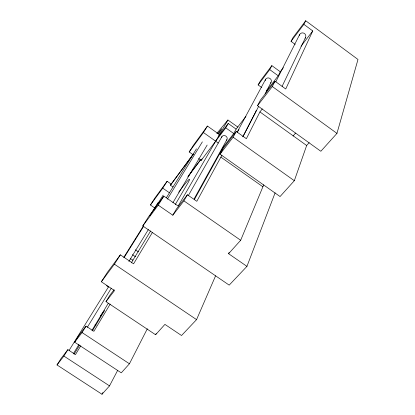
<?xml version="1.0" encoding="UTF-8"?>
<svg xmlns="http://www.w3.org/2000/svg" width="415" height="415" viewBox="0 0 415 415"><rect width="100%" height="100%" fill="white"/><g stroke="black" fill="none" stroke-linecap="round" stroke-linejoin="round"><path stroke-width="0.62" d="M305.705 20.75L303.879 24.355L312.77 30.938L285.733 88.986L275.026 81.216L260.366 100.212L257.507 105.695L320.842 151.273L336.959 133.376L357.989 59.475L305.705 20.75L293 37.604L291.045 41.35L295.164 44.379M262.296 108.901L259.925 111.925L246.375 138.703L236.239 131.482L223.254 148.305L220.038 154.152L280.058 196.549L294.323 180.712L306.654 145.509L309.175 142.636M237.93 127.151L227.928 120.018L178.144 206.006L163.852 196.113L148.529 216.796L142.781 225.962L229.189 285.131L246.941 266.363L275.114 192.819M246.941 266.363L228.587 253.7L240.684 240.269L262.897 186.786A32.028 4.824 -54.2 0 1 263.779 184.81M228.587 253.7L229.09 252.512M114.135 289.706L109.887 295.221L105.986 301.632L155.589 334.744L164.921 324.385L181.531 335.517L196.56 319.628L215.587 275.835M282.086 86.382L305.533 37.511M155.589 334.744L156.159 333.587M275.762 81.916L299.583 34.668M257.507 105.695L272.328 86.533L275.026 81.216M267.302 89.443L266.497 90.994L278.221 75.784L280.26 71.748L283.372 67.707M110.188 304.102L93.899 331.31L86.045 326.117L78.606 335.756L74.622 342.183L121.279 372.841L129.433 363.784L147.32 328.779M242.91 136.577L254.976 113.259A32.271 2.443 -54.7 0 0 256.252 110.406M242.889 136.831L258.566 106.51M265.076 93.925L270.995 82.486M80.821 345.752L75.463 354.602L67.889 349.643L61.021 358.544L57.011 364.956L101.991 394.25L109.524 385.888L117.575 370.528M101.991 394.25L102.899 392.533M237.318 131.923L265.667 79.203M220.038 154.152L233.137 137.209L236.239 131.482M261.792 87.591L258.135 84.945L269.719 69.601L271.867 65.632L280.26 71.748M221.932 155.246A32.271 2.443 -54.7 0 0 220.879 157.119L196.814 201.306L187.404 194.76L176.391 209.036L172.816 215.209L158.234 205.145L163.852 196.113M194.402 199.537L223.529 146.76L233.723 133.531L236.125 129.127L245.919 116.397M258.135 84.945L260.376 80.868L271.867 65.632M194.106 198.884L226.818 139.767M188.234 195.735L221.994 136.488M172.816 215.209L183.907 200.87L187.404 194.76M198.572 158.561L201.171 160.392L225.739 127.846L228.229 123.504L236.125 129.127M218.632 134.159L221.75 128.795L217.693 133.677M175.223 204.605L187.009 184.525A29.143 1.624 -55.3 0 0 178.715 192.223M201.171 160.392L202.074 158.857M172.894 202.707L207.163 145.048M152.367 232.509L133.594 263.8L120.355 254.836L107.371 272.365L101.353 281.769L114.519 290.593L105.986 301.632M91.948 330.371L108.299 303.246M92.338 330.895L104.653 310.425L100.269 316.033M131.301 262.871L150.645 230.916M73.227 353.876L78.938 344.512M74.186 354.037L79.561 345.213M128.858 261.46L148.399 229.511M167.395 199.122L202.364 141.868M166.389 197.742L196.456 148.84M87.311 327.305L111.329 288.181M74.622 342.183L82.071 332.55L86.045 326.117M69.092 350.4L108.564 286.77M57.011 364.956L63.889 356.065L67.889 349.643M173.024 187.02L170.42 185.209L193.333 154.007M193.369 154.909L189.209 151.983L203.433 132.53L207.459 126.061L219.483 134.6M123.789 257.321L143.274 226.211M149.768 215.841L157.97 202.738M124.111 257.565L143.637 226.346M153.571 210.462L163.157 195.128M189.209 151.983L193.364 145.359L207.459 126.061M101.353 281.769L114.41 264.184L120.355 254.836M155.023 208.164L150.432 205L162.753 188.156L167.121 181.288L171.125 184.073M150.432 205L154.888 198.038L167.121 181.288M170.42 185.209L193.037 154.593M142.781 225.962L158.234 205.145M188.467 175.758L189.245 174.731M190.018 173.703L200.481 159.822M187.793 176.894L200.595 159.905M218.228 136.774L228.229 123.504M291.045 41.35L303.879 24.355M300.974 46.252L312.77 30.938M216.806 133.433L227.928 120.018M293.052 136.042L295.563 133.08M63.889 356.065L109.524 385.888M82.071 332.55L129.433 363.784M94.973 324.898L96.052 325.609M106.577 285.681L108.59 287.03M114.41 264.184L196.56 319.628M135.357 249.809L138.486 251.931M132.385 254.665L135.539 256.802M183.907 200.87L240.684 240.269M162.753 188.156L169.522 192.851M220.879 157.119L262.897 186.786M203.433 132.53L218.29 143.05M225.739 127.846L233.723 133.531M233.137 137.209L294.323 180.712M259.925 111.925L306.654 145.509M272.328 86.533L336.959 133.376M269.719 69.601L278.221 75.784M130.279 258.924A2.464 1.779 30.6 0 1 132.914 260.366M265.263 80.64A3.128 2.874 28.2 0 1 269.511 78.212A3.128 2.874 28.2 0 1 270.502 83.057M299.329 35.462A3.294 3.185 22.1 0 1 303.951 33.21A3.294 3.185 22.1 0 1 305.072 38.206M221.594 137.723A2.915 2.495 29.9 0 1 225.542 135.897A2.915 2.495 29.9 0 1 226.357 140.234M237.193 132.146A32.271 2.443 -54.7 0 1 239.004 129.636"/></g></svg>
